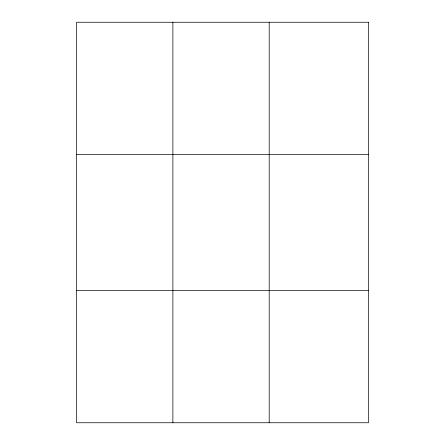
<?xml version="1.0" encoding="UTF-8"?>
<svg xmlns="http://www.w3.org/2000/svg" width="445" height="445" viewBox="0 0 445 445"><rect width="100%" height="100%" fill="white"/><g stroke="black" fill="none" stroke-linecap="round" stroke-linejoin="round"><path stroke-width="0.67" d="M172.883 422.75L172.883 22.25M269.197 422.75L269.197 22.25M76.568 154.415L368.432 154.415M76.568 290.585L368.432 290.585M368.432 22.25L368.432 422.75L76.568 422.75L76.568 22.25L368.432 22.25"/></g></svg>
